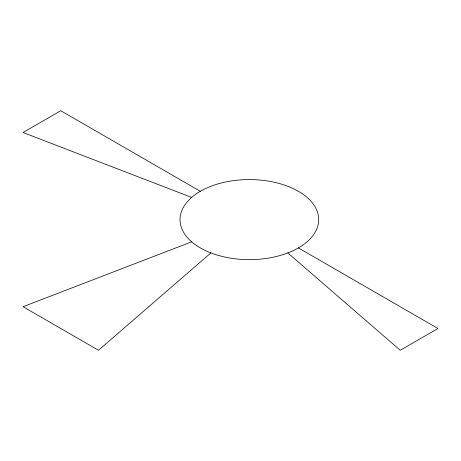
<?xml version="1.0" encoding="UTF-8"?>
<svg xmlns="http://www.w3.org/2000/svg" width="461" height="461" viewBox="0 0 461 461"><rect width="100%" height="100%" fill="white"/><g stroke="black" fill="none" stroke-linecap="round" stroke-linejoin="round"><path stroke-width="0.69" d="M210.896 252.922L98.487 350.268L23.05 306.715L191.661 241.818M191.661 197.406L23.05 132.509L60.766 110.732L200.328 191.303M298.394 247.92L437.95 328.491L400.234 350.268L287.825 252.922M210.493 252.766A69.346 40.038 0 0 0 318.528 222.467A69.346 40.038 0 0 0 219.061 183.599A69.346 40.038 0 0 0 210.493 252.766"/></g></svg>
